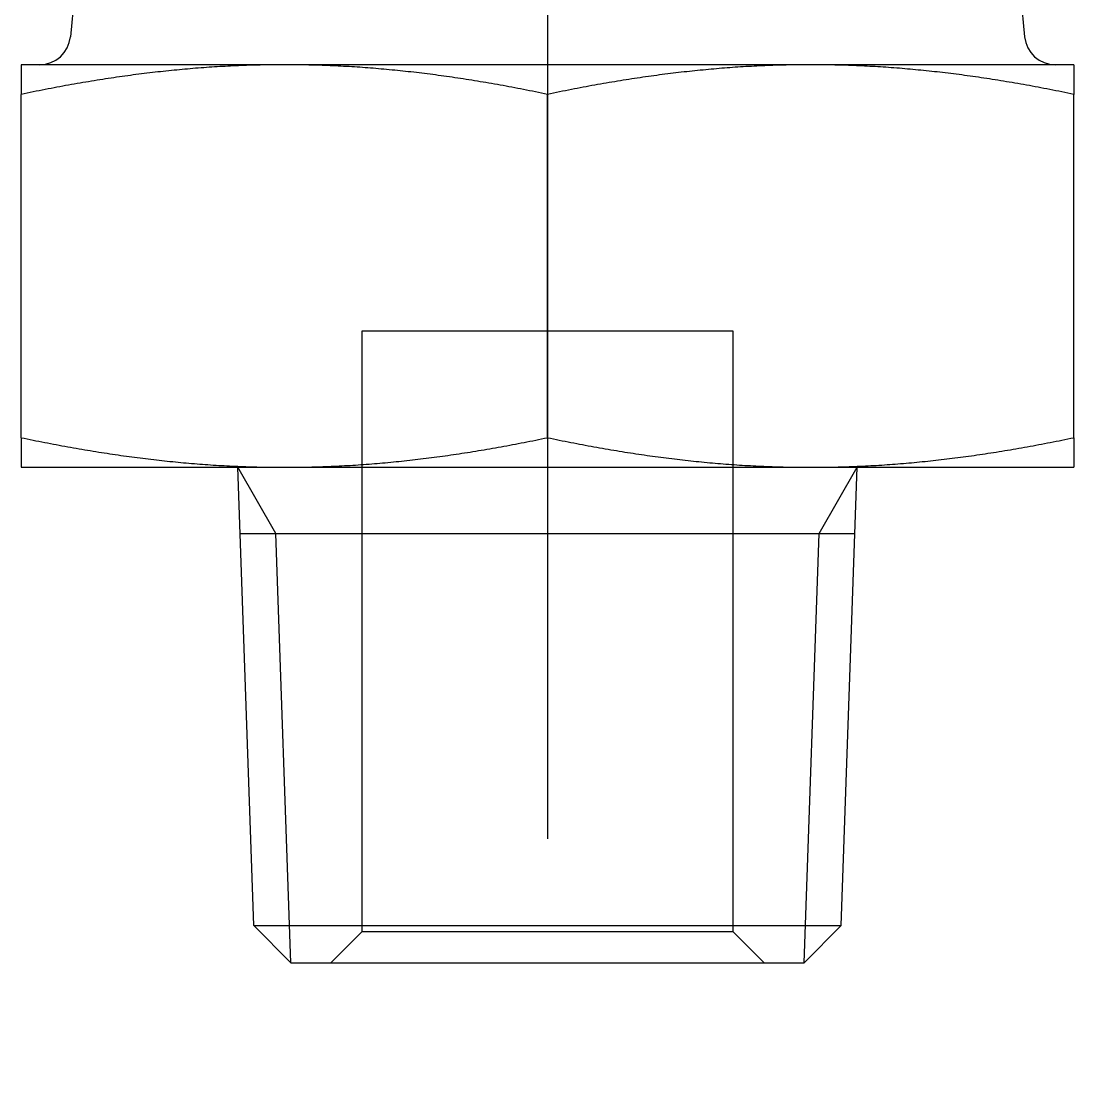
# Model space of a CAD drawing. Extents: x -10.3 to 68.7, y -18.9 to 33.8.
# Drawn here: x 49 to 66, y -2 to 15.2 of the extents above; entities that cross this region are included whole.
import ezdxf

# ---------------------------------------------------------------- set-up
doc = ezdxf.new("R2010")
doc.units = 0
doc.linetypes.add('CENTER', pattern=[50.8, 31.75, -6.35, 6.35, -6.35])
doc.linetypes.add('DASHED', pattern=[19.05, 12.7, -6.35])
doc.layers.get('0').update_dxf_attribs({"linetype": 'CONTINUOUS'})
doc.layers.add('CENTER', color=1, linetype='CENTER')

msp = doc.modelspace()

# ---------------------------------------------------------------- linework, layer by layer
at = {"color": 7, "linetype": 'CONTINUOUS'}
for p, q in [((49.99983, 17.1), (49.79331, 14.95214)), ((64.99983, 17.1), (65.20636, 14.95214)), ((65.99983, 14.5), (48.99983, 14.5)), ((48.99983, 14.5), (48.99983, 14.0214)), ((65.99983, 14.5), (65.99983, 14.0214)), ((48.99983, 8.4786), (48.99983, 14.0214)), ((57.49983, 8.4786), (57.49983, 14.0214)), ((65.99983, 8.4786), (65.99983, 14.0214)), ((48.99983, 8.4786), (48.99983, 8)), ((65.99983, 8.4786), (65.99983, 8)), ((48.99983, 8), (65.99983, 8)), ((52.75345, 0.60202), (52.4951, 8)), ((62.24622, 0.60202), (62.50456, 8)), ((52.53251, 6.92889), (62.46716, 6.92889)), ((52.75345, 0.60202), (62.24622, 0.60202)), ((52.75345, 0.60202), (53.35547, 0)), ((62.24622, 0.60202), (61.6442, 0)), ((53.35547, 0), (61.6442, 0))]:
    msp.add_line(p, q, dxfattribs=at)
at = {"color": 3, "linetype": 'DASHED'}
for p, q in [((54.49983, 10.2), (54.49983, 0.5)), ((60.49983, 10.2), (54.49983, 10.2)), ((60.49983, 0.5), (60.49983, 10.2)), ((54.49983, 0.5), (53.99983, 0)), ((60.49983, 0.5), (54.49983, 0.5)), ((60.99983, 0), (60.49983, 0.5))]:
    msp.add_line(p, q, dxfattribs=at)
at = {"color": 3, "linetype": 'CONTINUOUS'}
for p, q in [((53.11351, 6.92889), (52.4951, 8)), ((61.88616, 6.92889), (62.50456, 8)), ((53.35547, 0), (53.11351, 6.92889)), ((61.6442, 0), (61.88616, 6.92889))]:
    msp.add_line(p, q, dxfattribs=at)
at = {"color": 7}
for points in [[(53.2498, 14.5, 0), (53.206, 14.4999, 0), (53.1621, 14.4998, 0), (53.1184, 14.4995, 0), (53.0746, 14.4991, 0), (53.031, 14.4986, 0), (52.9873, 14.498, 0), (52.9437, 14.4973, 0), (52.9002, 14.4965, 0), (52.8566, 14.4956, 0), (52.8131, 14.4946, 0), (52.7696, 14.4934, 0), (52.7262, 14.4922, 0), (52.6828, 14.4908, 0), (52.6394, 14.4894, 0), (52.596, 14.4878, 0), (52.5526, 14.4862, 0), (52.5093, 14.4844, 0), (52.466, 14.4825, 0), (52.4226, 14.4805, 0), (52.3793, 14.4784, 0), (52.336, 14.4763, 0), (52.2927, 14.474, 0), (52.2494, 14.4716, 0), (52.2061, 14.4691, 0), (52.1628, 14.4665, 0), (52.1195, 14.4637, 0), (52.0762, 14.4609, 0), (52.0329, 14.458, 0), (51.9896, 14.455, 0), (51.9462, 14.4519, 0), (51.9029, 14.4486, 0), (51.8595, 14.4453, 0), (51.8161, 14.4419, 0), (51.7727, 14.4383, 0), (51.7293, 14.4347, 0), (51.6858, 14.4309, 0), (51.6423, 14.4271, 0), (51.5988, 14.4231, 0), (51.5552, 14.4191, 0), (51.5117, 14.4149, 0), (51.468, 14.4107, 0), (51.4244, 14.4063, 0), (51.3807, 14.4018, 0), (51.3369, 14.3973, 0), (51.2932, 14.3926, 0), (51.2493, 14.3878, 0), (51.2055, 14.3829, 0), (51.1615, 14.3779, 0), (51.1175, 14.3728, 0), (51.0735, 14.3676, 0), (51.0294, 14.3623, 0), (50.9853, 14.3569, 0), (50.941, 14.3514, 0), (50.8968, 14.3458, 0), (50.8524, 14.3401, 0), (50.808, 14.3342, 0), (50.7635, 14.3283, 0), (50.719, 14.3223, 0), (50.6744, 14.3161, 0), (50.6297, 14.3099, 0), (50.5849, 14.3035, 0), (50.54, 14.297, 0), (50.4951, 14.2905, 0), (50.45, 14.2838, 0), (50.4049, 14.277, 0), (50.3597, 14.2701, 0), (50.3144, 14.2631, 0), (50.269, 14.256, 0), (50.2236, 14.2488, 0), (50.178, 14.2414, 0), (50.1323, 14.234, 0), (50.0865, 14.2264, 0), (50.0406, 14.2188, 0), (49.9946, 14.211, 0), (49.9485, 14.2031, 0), (49.9023, 14.1951, 0), (49.856, 14.187, 0), (49.8095, 14.1788, 0), (49.7629, 14.1705, 0), (49.7163, 14.162, 0), (49.6695, 14.1535, 0), (49.6225, 14.1448, 0), (49.5755, 14.136, 0), (49.5283, 14.1271, 0), (49.4809, 14.1181, 0), (49.4335, 14.1089, 0), (49.3859, 14.0997, 0), (49.3381, 14.0903, 0), (49.2903, 14.0808, 0), (49.2422, 14.0712, 0), (49.1941, 14.0615, 0), (49.1457, 14.0517, 0), (49.0973, 14.0417, 0), (49.0486, 14.0316, 0), (48.9998, 14.0214, 0)], [(57.4998, 14.0214, 0), (57.451, 14.0316, 0), (57.4024, 14.0417, 0), (57.3539, 14.0517, 0), (57.3056, 14.0615, 0), (57.2574, 14.0712, 0), (57.2094, 14.0808, 0), (57.1615, 14.0903, 0), (57.1138, 14.0997, 0), (57.0662, 14.1089, 0), (57.0187, 14.1181, 0), (56.9714, 14.1271, 0), (56.9242, 14.136, 0), (56.8772, 14.1448, 0), (56.8302, 14.1535, 0), (56.7834, 14.162, 0), (56.7367, 14.1705, 0), (56.6902, 14.1788, 0), (56.6437, 14.187, 0), (56.5974, 14.1951, 0), (56.5512, 14.2031, 0), (56.505, 14.211, 0), (56.4591, 14.2188, 0), (56.4132, 14.2264, 0), (56.3674, 14.234, 0), (56.3217, 14.2414, 0), (56.2761, 14.2488, 0), (56.2306, 14.256, 0), (56.1852, 14.2631, 0), (56.1399, 14.2701, 0), (56.0947, 14.277, 0), (56.0496, 14.2838, 0), (56.0046, 14.2905, 0), (55.9597, 14.297, 0), (55.9148, 14.3035, 0), (55.87, 14.3099, 0), (55.8253, 14.3161, 0), (55.7807, 14.3223, 0), (55.7361, 14.3283, 0), (55.6917, 14.3342, 0), (55.6472, 14.3401, 0), (55.6029, 14.3458, 0), (55.5586, 14.3514, 0), (55.5144, 14.3569, 0), (55.4703, 14.3623, 0), (55.4262, 14.3676, 0), (55.3821, 14.3728, 0), (55.3381, 14.3779, 0), (55.2942, 14.3829, 0), (55.2503, 14.3878, 0), (55.2065, 14.3926, 0), (55.1627, 14.3973, 0), (55.119, 14.4018, 0), (55.0753, 14.4063, 0), (55.0316, 14.4107, 0), (54.988, 14.4149, 0), (54.9444, 14.4191, 0), (54.9009, 14.4231, 0), (54.8574, 14.4271, 0), (54.8139, 14.4309, 0), (54.7704, 14.4347, 0), (54.727, 14.4383, 0), (54.6836, 14.4419, 0), (54.6402, 14.4453, 0), (54.5968, 14.4486, 0), (54.5534, 14.4519, 0), (54.5101, 14.455, 0), (54.4668, 14.458, 0), (54.4234, 14.4609, 0), (54.3801, 14.4637, 0), (54.3368, 14.4665, 0), (54.2935, 14.4691, 0), (54.2502, 14.4716, 0), (54.2069, 14.474, 0), (54.1636, 14.4763, 0), (54.1203, 14.4784, 0), (54.077, 14.4805, 0), (54.0337, 14.4825, 0), (53.9904, 14.4844, 0), (53.947, 14.4862, 0), (53.9037, 14.4878, 0), (53.8603, 14.4894, 0), (53.8169, 14.4908, 0), (53.7735, 14.4922, 0), (53.73, 14.4934, 0), (53.6865, 14.4946, 0), (53.643, 14.4956, 0), (53.5995, 14.4965, 0), (53.5559, 14.4973, 0), (53.5123, 14.498, 0), (53.4687, 14.4986, 0), (53.425, 14.4991, 0), (53.3813, 14.4995, 0), (53.3375, 14.4998, 0), (53.2937, 14.4999, 0), (53.2498, 14.5, 0)], [(61.7498, 14.5, 0), (61.706, 14.4999, 0), (61.6621, 14.4998, 0), (61.6184, 14.4995, 0), (61.5746, 14.4991, 0), (61.531, 14.4986, 0), (61.4873, 14.498, 0), (61.4437, 14.4973, 0), (61.4002, 14.4965, 0), (61.3566, 14.4956, 0), (61.3131, 14.4946, 0), (61.2696, 14.4934, 0), (61.2262, 14.4922, 0), (61.1828, 14.4908, 0), (61.1394, 14.4894, 0), (61.096, 14.4878, 0), (61.0526, 14.4862, 0), (61.0093, 14.4844, 0), (60.966, 14.4825, 0), (60.9226, 14.4805, 0), (60.8793, 14.4784, 0), (60.836, 14.4763, 0), (60.7927, 14.474, 0), (60.7494, 14.4716, 0), (60.7061, 14.4691, 0), (60.6628, 14.4665, 0), (60.6195, 14.4637, 0), (60.5762, 14.4609, 0), (60.5329, 14.458, 0), (60.4896, 14.455, 0), (60.4462, 14.4519, 0), (60.4029, 14.4486, 0), (60.3595, 14.4453, 0), (60.3161, 14.4419, 0), (60.2727, 14.4383, 0), (60.2293, 14.4347, 0), (60.1858, 14.4309, 0), (60.1423, 14.4271, 0), (60.0988, 14.4231, 0), (60.0552, 14.4191, 0), (60.0117, 14.4149, 0), (59.968, 14.4107, 0), (59.9244, 14.4063, 0), (59.8807, 14.4018, 0), (59.8369, 14.3973, 0), (59.7932, 14.3926, 0), (59.7493, 14.3878, 0), (59.7055, 14.3829, 0), (59.6615, 14.3779, 0), (59.6175, 14.3728, 0), (59.5735, 14.3676, 0), (59.5294, 14.3623, 0), (59.4853, 14.3569, 0), (59.441, 14.3514, 0), (59.3968, 14.3458, 0), (59.3524, 14.3401, 0), (59.308, 14.3342, 0), (59.2635, 14.3283, 0), (59.219, 14.3223, 0), (59.1744, 14.3161, 0), (59.1297, 14.3099, 0), (59.0849, 14.3035, 0), (59.04, 14.297, 0), (58.9951, 14.2905, 0), (58.95, 14.2838, 0), (58.9049, 14.277, 0), (58.8597, 14.2701, 0), (58.8144, 14.2631, 0), (58.769, 14.256, 0), (58.7236, 14.2488, 0), (58.678, 14.2414, 0), (58.6323, 14.234, 0), (58.5865, 14.2264, 0), (58.5406, 14.2188, 0), (58.4946, 14.211, 0), (58.4485, 14.2031, 0), (58.4023, 14.1951, 0), (58.356, 14.187, 0), (58.3095, 14.1788, 0), (58.2629, 14.1705, 0), (58.2163, 14.162, 0), (58.1695, 14.1535, 0), (58.1225, 14.1448, 0), (58.0755, 14.136, 0), (58.0283, 14.1271, 0), (57.9809, 14.1181, 0), (57.9335, 14.1089, 0), (57.8859, 14.0997, 0), (57.8381, 14.0903, 0), (57.7903, 14.0808, 0), (57.7422, 14.0712, 0), (57.6941, 14.0615, 0), (57.6457, 14.0517, 0), (57.5973, 14.0417, 0), (57.5486, 14.0316, 0), (57.4998, 14.0214, 0)], [(65.9998, 14.0214, 0), (65.951, 14.0316, 0), (65.9024, 14.0417, 0), (65.8539, 14.0517, 0), (65.8056, 14.0615, 0), (65.7574, 14.0712, 0), (65.7094, 14.0808, 0), (65.6615, 14.0903, 0), (65.6138, 14.0997, 0), (65.5662, 14.1089, 0), (65.5187, 14.1181, 0), (65.4714, 14.1271, 0), (65.4242, 14.136, 0), (65.3772, 14.1448, 0), (65.3302, 14.1535, 0), (65.2834, 14.162, 0), (65.2367, 14.1705, 0), (65.1902, 14.1788, 0), (65.1437, 14.187, 0), (65.0974, 14.1951, 0), (65.0512, 14.2031, 0), (65.005, 14.211, 0), (64.9591, 14.2188, 0), (64.9132, 14.2264, 0), (64.8674, 14.234, 0), (64.8217, 14.2414, 0), (64.7761, 14.2488, 0), (64.7306, 14.256, 0), (64.6852, 14.2631, 0), (64.6399, 14.2701, 0), (64.5947, 14.277, 0), (64.5496, 14.2838, 0), (64.5046, 14.2905, 0), (64.4597, 14.297, 0), (64.4148, 14.3035, 0), (64.37, 14.3099, 0), (64.3253, 14.3161, 0), (64.2807, 14.3223, 0), (64.2361, 14.3283, 0), (64.1917, 14.3342, 0), (64.1472, 14.3401, 0), (64.1029, 14.3458, 0), (64.0586, 14.3514, 0), (64.0144, 14.3569, 0), (63.9703, 14.3623, 0), (63.9262, 14.3676, 0), (63.8821, 14.3728, 0), (63.8381, 14.3779, 0), (63.7942, 14.3829, 0), (63.7503, 14.3878, 0), (63.7065, 14.3926, 0), (63.6627, 14.3973, 0), (63.619, 14.4018, 0), (63.5753, 14.4063, 0), (63.5316, 14.4107, 0), (63.488, 14.4149, 0), (63.4444, 14.4191, 0), (63.4009, 14.4231, 0), (63.3574, 14.4271, 0), (63.3139, 14.4309, 0), (63.2704, 14.4347, 0), (63.227, 14.4383, 0), (63.1836, 14.4419, 0), (63.1402, 14.4453, 0), (63.0968, 14.4486, 0), (63.0534, 14.4519, 0), (63.0101, 14.455, 0), (62.9668, 14.458, 0), (62.9234, 14.4609, 0), (62.8801, 14.4637, 0), (62.8368, 14.4665, 0), (62.7935, 14.4691, 0), (62.7502, 14.4716, 0), (62.7069, 14.474, 0), (62.6636, 14.4763, 0), (62.6203, 14.4784, 0), (62.577, 14.4805, 0), (62.5337, 14.4825, 0), (62.4904, 14.4844, 0), (62.447, 14.4862, 0), (62.4037, 14.4878, 0), (62.3603, 14.4894, 0), (62.3169, 14.4908, 0), (62.2735, 14.4922, 0), (62.23, 14.4934, 0), (62.1865, 14.4946, 0), (62.143, 14.4956, 0), (62.0995, 14.4965, 0), (62.0559, 14.4973, 0), (62.0123, 14.498, 0), (61.9687, 14.4986, 0), (61.925, 14.4991, 0), (61.8813, 14.4995, 0), (61.8375, 14.4998, 0), (61.7937, 14.4999, 0), (61.7498, 14.5, 0)], [(48.9998, 8.4786, 0), (49.0476, 8.46862, 0), (49.0952, 8.45874, 0), (49.1426, 8.44898, 0), (49.19, 8.43932, 0), (49.2372, 8.42978, 0), (49.2843, 8.42035, 0), (49.3313, 8.41102, 0), (49.3782, 8.40181, 0), (49.425, 8.3927, 0), (49.4716, 8.38371, 0), (49.5182, 8.37482, 0), (49.5646, 8.36604, 0), (49.6109, 8.35737, 0), (49.6571, 8.3488, 0), (49.7033, 8.34034, 0), (49.7493, 8.33199, 0), (49.7952, 8.32375, 0), (49.8411, 8.31561, 0), (49.8868, 8.30757, 0), (49.9325, 8.29964, 0), (49.978, 8.29182, 0), (50.0235, 8.2841, 0), (50.0689, 8.27649, 0), (50.1142, 8.26898, 0), (50.1594, 8.26158, 0), (50.2046, 8.25428, 0), (50.2497, 8.24708, 0), (50.2947, 8.23999, 0), (50.3396, 8.233, 0), (50.3845, 8.22612, 0), (50.4293, 8.21933, 0), (50.474, 8.21265, 0), (50.5186, 8.20608, 0), (50.5633, 8.1996, 0), (50.6078, 8.19323, 0), (50.6523, 8.18696, 0), (50.6967, 8.1808, 0), (50.7411, 8.17473, 0), (50.7854, 8.16877, 0), (50.8297, 8.16291, 0), (50.8739, 8.15715, 0), (50.9181, 8.1515, 0), (50.9622, 8.14595, 0), (51.0063, 8.14049, 0), (51.0504, 8.13514, 0), (51.0944, 8.1299, 0), (51.1384, 8.12475, 0), (51.1823, 8.11971, 0), (51.2263, 8.11477, 0), (51.2702, 8.10993, 0), (51.314, 8.10519, 0), (51.3579, 8.10055, 0), (51.4017, 8.09602, 0), (51.4455, 8.09158, 0), (51.4892, 8.08725, 0), (51.533, 8.08303, 0), (51.5768, 8.0789, 0), (51.6205, 8.07488, 0), (51.6642, 8.07096, 0), (51.7079, 8.06714, 0), (51.7516, 8.06343, 0), (51.7953, 8.05981, 0), (51.839, 8.05631, 0), (51.8827, 8.0529, 0), (51.9264, 8.0496, 0), (51.9701, 8.0464, 0), (52.0139, 8.04331, 0), (52.0576, 8.04032, 0), (52.1013, 8.03743, 0), (52.1451, 8.03465, 0), (52.1888, 8.03197, 0), (52.2326, 8.0294, 0), (52.2764, 8.02693, 0), (52.3202, 8.02457, 0), (52.3641, 8.02232, 0), (52.408, 8.02017, 0), (52.4519, 8.01812, 0), (52.4958, 8.01619, 0), (52.5398, 8.01436, 0), (52.5838, 8.01264, 0), (52.6278, 8.01103, 0), (52.6719, 8.00952, 0), (52.716, 8.00812, 0), (52.7602, 8.00684, 0), (52.8044, 8.00566, 0), (52.8487, 8.00459, 0), (52.893, 8.00363, 0), (52.9374, 8.00279, 0), (52.9818, 8.00205, 0), (53.0263, 8.00143, 0), (53.0709, 8.00091, 0), (53.1155, 8.00051, 0), (53.1602, 8.00023, 0), (53.205, 8.00006, 0), (53.2498, 8, 0)], [(53.2498, 8, 0), (53.2947, 8.00006, 0), (53.3394, 8.00023, 0), (53.3841, 8.00051, 0), (53.4288, 8.00091, 0), (53.4733, 8.00143, 0), (53.5178, 8.00205, 0), (53.5623, 8.00279, 0), (53.6066, 8.00363, 0), (53.651, 8.00459, 0), (53.6952, 8.00566, 0), (53.7395, 8.00684, 0), (53.7836, 8.00812, 0), (53.8278, 8.00952, 0), (53.8718, 8.01103, 0), (53.9159, 8.01264, 0), (53.9599, 8.01436, 0), (54.0039, 8.01619, 0), (54.0478, 8.01812, 0), (54.0917, 8.02017, 0), (54.1356, 8.02232, 0), (54.1794, 8.02457, 0), (54.2233, 8.02693, 0), (54.2671, 8.0294, 0), (54.3108, 8.03197, 0), (54.3546, 8.03465, 0), (54.3983, 8.03743, 0), (54.4421, 8.04032, 0), (54.4858, 8.04331, 0), (54.5295, 8.0464, 0), (54.5732, 8.0496, 0), (54.6169, 8.0529, 0), (54.6606, 8.05631, 0), (54.7043, 8.05981, 0), (54.748, 8.06343, 0), (54.7917, 8.06714, 0), (54.8355, 8.07096, 0), (54.8792, 8.07488, 0), (54.9229, 8.0789, 0), (54.9667, 8.08303, 0), (55.0104, 8.08725, 0), (55.0542, 8.09158, 0), (55.098, 8.09602, 0), (55.1418, 8.10055, 0), (55.1856, 8.10519, 0), (55.2295, 8.10993, 0), (55.2734, 8.11477, 0), (55.3173, 8.11971, 0), (55.3613, 8.12475, 0), (55.4053, 8.1299, 0), (55.4493, 8.13514, 0), (55.4933, 8.14049, 0), (55.5374, 8.14595, 0), (55.5816, 8.1515, 0), (55.6258, 8.15715, 0), (55.67, 8.16291, 0), (55.7143, 8.16877, 0), (55.7586, 8.17473, 0), (55.803, 8.1808, 0), (55.8474, 8.18696, 0), (55.8919, 8.19323, 0), (55.9364, 8.1996, 0), (55.981, 8.20608, 0), (56.0257, 8.21265, 0), (56.0704, 8.21933, 0), (56.1152, 8.22612, 0), (56.1601, 8.233, 0), (56.205, 8.23999, 0), (56.25, 8.24708, 0), (56.2951, 8.25428, 0), (56.3402, 8.26158, 0), (56.3855, 8.26898, 0), (56.4308, 8.27649, 0), (56.4762, 8.2841, 0), (56.5216, 8.29182, 0), (56.5672, 8.29964, 0), (56.6129, 8.30757, 0), (56.6586, 8.31561, 0), (56.7044, 8.32375, 0), (56.7504, 8.33199, 0), (56.7964, 8.34034, 0), (56.8425, 8.3488, 0), (56.8887, 8.35737, 0), (56.9351, 8.36604, 0), (56.9815, 8.37482, 0), (57.0281, 8.38371, 0), (57.0747, 8.3927, 0), (57.1215, 8.40181, 0), (57.1683, 8.41102, 0), (57.2153, 8.42035, 0), (57.2624, 8.42978, 0), (57.3097, 8.43932, 0), (57.357, 8.44898, 0), (57.4045, 8.45874, 0), (57.4521, 8.46862, 0), (57.4998, 8.4786, 0)], [(57.4998, 8.4786, 0), (57.5476, 8.46862, 0), (57.5952, 8.45874, 0), (57.6426, 8.44898, 0), (57.69, 8.43932, 0), (57.7372, 8.42978, 0), (57.7843, 8.42035, 0), (57.8313, 8.41102, 0), (57.8782, 8.40181, 0), (57.925, 8.3927, 0), (57.9716, 8.38371, 0), (58.0182, 8.37482, 0), (58.0646, 8.36604, 0), (58.1109, 8.35737, 0), (58.1571, 8.3488, 0), (58.2033, 8.34034, 0), (58.2493, 8.33199, 0), (58.2952, 8.32375, 0), (58.3411, 8.31561, 0), (58.3868, 8.30757, 0), (58.4325, 8.29964, 0), (58.478, 8.29182, 0), (58.5235, 8.2841, 0), (58.5689, 8.27649, 0), (58.6142, 8.26898, 0), (58.6594, 8.26158, 0), (58.7046, 8.25428, 0), (58.7497, 8.24708, 0), (58.7947, 8.23999, 0), (58.8396, 8.233, 0), (58.8845, 8.22612, 0), (58.9293, 8.21933, 0), (58.974, 8.21265, 0), (59.0186, 8.20608, 0), (59.0633, 8.1996, 0), (59.1078, 8.19323, 0), (59.1523, 8.18696, 0), (59.1967, 8.1808, 0), (59.2411, 8.17473, 0), (59.2854, 8.16877, 0), (59.3297, 8.16291, 0), (59.3739, 8.15715, 0), (59.4181, 8.1515, 0), (59.4622, 8.14595, 0), (59.5063, 8.14049, 0), (59.5504, 8.13514, 0), (59.5944, 8.1299, 0), (59.6384, 8.12475, 0), (59.6823, 8.11971, 0), (59.7263, 8.11477, 0), (59.7702, 8.10993, 0), (59.814, 8.10519, 0), (59.8579, 8.10055, 0), (59.9017, 8.09602, 0), (59.9455, 8.09158, 0), (59.9892, 8.08725, 0), (60.033, 8.08303, 0), (60.0768, 8.0789, 0), (60.1205, 8.07488, 0), (60.1642, 8.07096, 0), (60.2079, 8.06714, 0), (60.2516, 8.06343, 0), (60.2953, 8.05981, 0), (60.339, 8.05631, 0), (60.3827, 8.0529, 0), (60.4264, 8.0496, 0), (60.4701, 8.0464, 0), (60.5139, 8.04331, 0), (60.5576, 8.04032, 0), (60.6013, 8.03743, 0), (60.6451, 8.03465, 0), (60.6888, 8.03197, 0), (60.7326, 8.0294, 0), (60.7764, 8.02693, 0), (60.8202, 8.02457, 0), (60.8641, 8.02232, 0), (60.908, 8.02017, 0), (60.9519, 8.01812, 0), (60.9958, 8.01619, 0), (61.0398, 8.01436, 0), (61.0838, 8.01264, 0), (61.1278, 8.01103, 0), (61.1719, 8.00952, 0), (61.216, 8.00812, 0), (61.2602, 8.00684, 0), (61.3044, 8.00566, 0), (61.3487, 8.00459, 0), (61.393, 8.00363, 0), (61.4374, 8.00279, 0), (61.4818, 8.00205, 0), (61.5263, 8.00143, 0), (61.5709, 8.00091, 0), (61.6155, 8.00051, 0), (61.6602, 8.00023, 0), (61.705, 8.00006, 0), (61.7498, 8, 0)], [(61.7498, 8, 0), (61.7947, 8.00006, 0), (61.8394, 8.00023, 0), (61.8841, 8.00051, 0), (61.9288, 8.00091, 0), (61.9733, 8.00143, 0), (62.0178, 8.00205, 0), (62.0623, 8.00279, 0), (62.1066, 8.00363, 0), (62.151, 8.00459, 0), (62.1952, 8.00566, 0), (62.2395, 8.00684, 0), (62.2836, 8.00812, 0), (62.3278, 8.00952, 0), (62.3718, 8.01103, 0), (62.4159, 8.01264, 0), (62.4599, 8.01436, 0), (62.5039, 8.01619, 0), (62.5478, 8.01812, 0), (62.5917, 8.02017, 0), (62.6356, 8.02232, 0), (62.6794, 8.02457, 0), (62.7233, 8.02693, 0), (62.7671, 8.0294, 0), (62.8108, 8.03197, 0), (62.8546, 8.03465, 0), (62.8983, 8.03743, 0), (62.9421, 8.04032, 0), (62.9858, 8.04331, 0), (63.0295, 8.0464, 0), (63.0732, 8.0496, 0), (63.1169, 8.0529, 0), (63.1606, 8.05631, 0), (63.2043, 8.05981, 0), (63.248, 8.06343, 0), (63.2917, 8.06714, 0), (63.3355, 8.07096, 0), (63.3792, 8.07488, 0), (63.4229, 8.0789, 0), (63.4667, 8.08303, 0), (63.5104, 8.08725, 0), (63.5542, 8.09158, 0), (63.598, 8.09602, 0), (63.6418, 8.10055, 0), (63.6856, 8.10519, 0), (63.7295, 8.10993, 0), (63.7734, 8.11477, 0), (63.8173, 8.11971, 0), (63.8613, 8.12475, 0), (63.9053, 8.1299, 0), (63.9493, 8.13514, 0), (63.9933, 8.14049, 0), (64.0374, 8.14595, 0), (64.0816, 8.1515, 0), (64.1258, 8.15715, 0), (64.17, 8.16291, 0), (64.2143, 8.16877, 0), (64.2586, 8.17473, 0), (64.303, 8.1808, 0), (64.3474, 8.18696, 0), (64.3919, 8.19323, 0), (64.4364, 8.1996, 0), (64.481, 8.20608, 0), (64.5257, 8.21265, 0), (64.5704, 8.21933, 0), (64.6152, 8.22612, 0), (64.6601, 8.233, 0), (64.705, 8.23999, 0), (64.75, 8.24708, 0), (64.7951, 8.25428, 0), (64.8402, 8.26158, 0), (64.8855, 8.26898, 0), (64.9308, 8.27649, 0), (64.9762, 8.2841, 0), (65.0216, 8.29182, 0), (65.0672, 8.29964, 0), (65.1129, 8.30757, 0), (65.1586, 8.31561, 0), (65.2044, 8.32375, 0), (65.2504, 8.33199, 0), (65.2964, 8.34034, 0), (65.3425, 8.3488, 0), (65.3887, 8.35737, 0), (65.4351, 8.36604, 0), (65.4815, 8.37482, 0), (65.5281, 8.38371, 0), (65.5747, 8.3927, 0), (65.6215, 8.40181, 0), (65.6683, 8.41102, 0), (65.7153, 8.42035, 0), (65.7624, 8.42978, 0), (65.8097, 8.43932, 0), (65.857, 8.44898, 0), (65.9045, 8.45874, 0), (65.9521, 8.46862, 0), (65.9998, 8.4786, 0)]]:
    msp.add_polyline3d(points, dxfattribs=at)
at = {"color": 7, "linetype": 'CONTINUOUS'}
for centre, start, end in [((49.2956, 15), 270, 354.507675), ((65.70406, 15), 185.492325, 270)]:
    msp.add_arc(centre, 0.5, start, end, dxfattribs=at)
at = {"layer": 'CENTER', "color": 1, "linetype": 'CENTER'}
msp.add_line((57.49983, 33.75), (57.49983, -2), dxfattribs=at)

doc.saveas('drawing.dxf')
